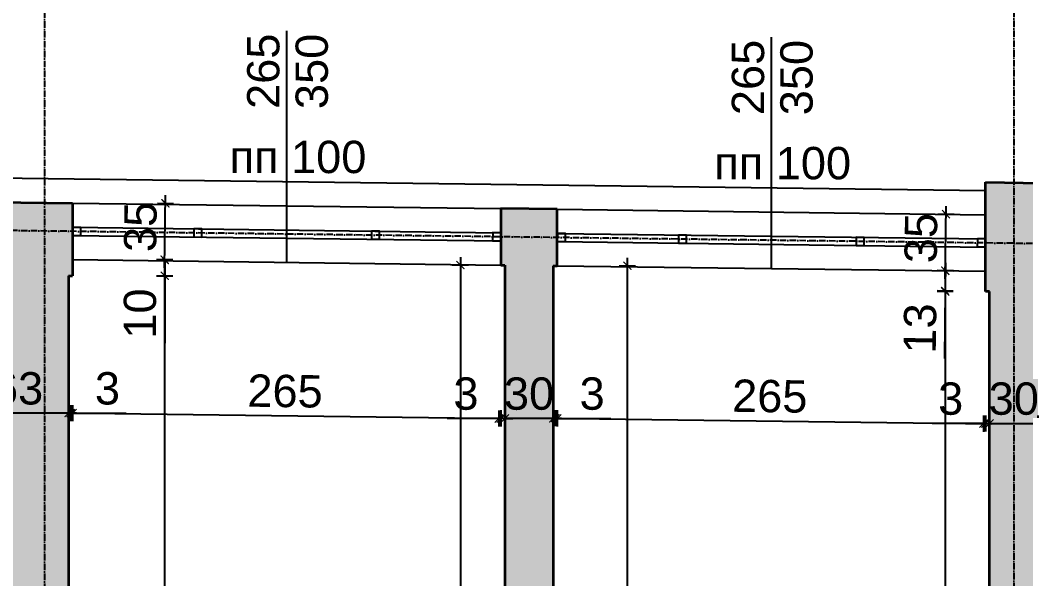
# Model space of a CAD drawing. Header units: inches. Extents: x -72385 to 39588, y -6525 to 66685.
# Drawn here: x -47170 to -46547, y 2829 to 3175 of the extents above; entities that cross this region are included whole.
import ezdxf

# ---------------------------------------------------------------- set-up
doc = ezdxf.new("R2010")
doc.units = ezdxf.units.IN
doc.header["$MEASUREMENT"] = 0
doc.linetypes.add('DashDot', pattern=[0.6, 0.4, -0.1, 0, -0.1])
for name, color, linetype, lineweight in [('Изгледни линии', 253, 'Continuous', 25), ('Надписи коти външни', 252, 'Continuous', 25), ('Надписи коти вътрешни', 252, 'Continuous', 25), ('Надписи прозорци', 252, 'Continuous', 25), ('Оси', 252, 'DashDot', 25), ('Прозорци', 251, 'Continuous', 25), ('Разрезни линии', 7, 'Continuous', 35), ('Щрих стени', 254, 'Continuous', 25)]:
    doc.layers.add(name, color=color, linetype=linetype, lineweight=lineweight)
doc.styles.add('Arial Regular', font='arial.ttf')
doc.styles.get("Standard").update_dxf_attribs({"font": 'arial.ttf'})
doc.dimstyles.new('Annotative', dxfattribs={"dimscale": 0, "dimtxt": 20, "dimasz": 5, "dimexe": 5, "dimexo": 5, "dimgap": 5, "dimtad": 1, "dimdec": 0, "dimzin": 0, "dimdsep": 46, "dimtxsty": 'Standard', "dimblk": 'ARCHTICK', "dimcen": 5, "dimdle": 5, "dimadec": 0, "dimazin": 0, "dimtfac": 1, "dimtdec": 0, "dimtofl": 0, "dimtmove": 0, "dimatfit": 3, "dimldrblk": 'ARCHTICK', "dimfxl": 5, "dimfxlon": 1, "dimtolj": 1, "dimtzin": 0, "dimarcsym": 1})

# ---------------------------------------------------------------- blocks, each defined once
blk = doc.blocks.new('_ArchTick')
at = {"color": 0, "linetype": 'ByBlock', "const_width": 0.15}
blk.add_lwpolyline([(-0.5, -0.5), (0.5, 0.5)], dxfattribs=at)
blk = doc.blocks.new('*D8034')
at = {"layer": 'Defpoints', "color": 0, "ltscale": 50, "transparency": 16777216}
for p in [(-47139.84, 3016.57), (-47080.34, 3016.57), (-47139.84, 2459.03)]:
    blk.add_point(p, dxfattribs=at)
at = {"layer": 'Надписи коти вътрешни', "color": 0, "lineweight": -2, "ltscale": 50, "transparency": 16777216}
for p, q in [((-47080.34, 2454.03), (-47080.34, 3021.57)), ((-47085.34, 3016.57), (-47075.34, 3016.57)), ((-47085.34, 2459.03), (-47075.34, 2459.03))]:
    blk.add_line(p, q, dxfattribs=at)
at = {"layer": 'Надписи коти вътрешни', "color": 0, "lineweight": -2, "ltscale": 50, "transparency": 16777216, "xscale": 5, "yscale": 5, "zscale": 5}
for p, rotation in [((-47080.34, 3016.57), 90), ((-47080.34, 2459.03), 270)]:
    blk.add_blockref('_ArchTick', p, dxfattribs=dict(at, rotation=rotation))
at = {"layer": 'Надписи коти вътрешни', "color": 0, "ltscale": 50, "transparency": 16777216, "insert": (-47095.55, 2737.8), "char_height": 20, "attachment_point": 5, "rotation": 90}
blk.add_mtext('\\A1;558', dxfattribs=at)
blk = doc.blocks.new('*D7949')
at = {"layer": 'Defpoints', "color": 0, "ltscale": 50, "transparency": 16777216}
for p in [(-47137.34, 3026.54), (-47080.34, 3026.54), (-47137.02, 3016.54)]:
    blk.add_point(p, dxfattribs=at)
at = {"layer": 'Надписи коти вътрешни', "color": 0, "lineweight": -2, "ltscale": 50, "transparency": 16777216}
for p, q in [((-47085.34, 3026.54), (-47075.34, 3026.54)), ((-47080.34, 3026.54), (-47080.34, 3011.54)), ((-47085.34, 3016.54), (-47075.34, 3016.54)), ((-47080.34, 3016.54), (-47080.34, 2974.84))]:
    blk.add_line(p, q, dxfattribs=at)
at = {"layer": 'Надписи коти вътрешни', "color": 0, "lineweight": -2, "ltscale": 50, "transparency": 16777216, "xscale": 5, "yscale": 5, "zscale": 5}
for p, rotation in [((-47080.34, 3026.54), 90), ((-47080.34, 3016.54), 270)]:
    blk.add_blockref('_ArchTick', p, dxfattribs=dict(at, rotation=rotation))
at = {"layer": 'Надписи коти вътрешни', "color": 0, "ltscale": 50, "transparency": 16777216, "insert": (-47095.55, 2993.19), "char_height": 20, "attachment_point": 5, "rotation": 90}
blk.add_mtext('\\A1;10', dxfattribs=at)
blk = doc.blocks.new('*D1841')
at = {"layer": 'Defpoints', "color": 0, "ltscale": 50, "transparency": 16777216}
for p in [(-46869.84, 3023.14), (-46897.34, 2455.59), (-46869.84, 2455.59)]:
    blk.add_point(p, dxfattribs=at)
at = {"layer": 'Надписи коти вътрешни', "color": 0, "lineweight": -2, "ltscale": 50, "transparency": 16777216}
for p, q in [((-46897.34, 3028.14), (-46897.34, 2450.59)), ((-46892.34, 3023.14), (-46902.34, 3023.14)), ((-46892.34, 2455.59), (-46902.34, 2455.59))]:
    blk.add_line(p, q, dxfattribs=at)
at = {"layer": 'Надписи коти вътрешни', "color": 0, "lineweight": -2, "ltscale": 50, "transparency": 16777216, "xscale": 5, "yscale": 5, "zscale": 5}
for p, rotation in [((-46897.34, 3023.14), 90), ((-46897.34, 2455.59), 270)]:
    blk.add_blockref('_ArchTick', p, dxfattribs=dict(at, rotation=rotation))
at = {"layer": 'Надписи коти вътрешни', "color": 0, "ltscale": 50, "transparency": 16777216, "insert": (-46912.55, 2739.36), "char_height": 20, "attachment_point": 5, "rotation": 90}
blk.add_mtext('\\A1;568', dxfattribs=at)
blk = doc.blocks.new('*D1842')
at = {"layer": 'Defpoints', "color": 0, "ltscale": 50, "transparency": 16777216}
for p in [(-46839.84, 3022.75), (-46793.97, 3022.75), (-46839.84, 2455.21)]:
    blk.add_point(p, dxfattribs=at)
at = {"layer": 'Надписи коти вътрешни', "color": 0, "lineweight": -2, "ltscale": 50, "transparency": 16777216}
for p, q in [((-46793.97, 2450.21), (-46793.97, 3027.75)), ((-46798.97, 3022.75), (-46788.97, 3022.75)), ((-46798.97, 2455.21), (-46788.97, 2455.21))]:
    blk.add_line(p, q, dxfattribs=at)
at = {"layer": 'Надписи коти вътрешни', "color": 0, "lineweight": -2, "ltscale": 50, "transparency": 16777216, "xscale": 5, "yscale": 5, "zscale": 5}
for p, rotation in [((-46793.97, 3022.75), 90), ((-46793.97, 2455.21), 270)]:
    blk.add_blockref('_ArchTick', p, dxfattribs=dict(at, rotation=rotation))
at = {"layer": 'Надписи коти вътрешни', "color": 0, "ltscale": 50, "transparency": 16777216, "insert": (-46809.18, 2738.98), "char_height": 20, "attachment_point": 5, "rotation": 90}
blk.add_mtext('\\A1;568', dxfattribs=at)
blk = doc.blocks.new('*D1843')
at = {"layer": 'Defpoints', "color": 0, "ltscale": 50, "transparency": 16777216}
for p in [(-46571.09, 3006.83), (-46597.34, 2471.77), (-46569.84, 2471.77)]:
    blk.add_point(p, dxfattribs=at)
at = {"layer": 'Надписи коти вътрешни', "color": 0, "lineweight": -2, "ltscale": 50, "transparency": 16777216}
for p, q in [((-46592.34, 3006.83), (-46602.34, 3006.83)), ((-46597.34, 3011.83), (-46597.34, 2466.77)), ((-46592.34, 2471.77), (-46602.34, 2471.77))]:
    blk.add_line(p, q, dxfattribs=at)
at = {"layer": 'Надписи коти вътрешни', "color": 0, "lineweight": -2, "ltscale": 50, "transparency": 16777216, "xscale": 5, "yscale": 5, "zscale": 5}
for p, rotation in [((-46597.34, 3006.83), 90), ((-46597.34, 2471.77), 270)]:
    blk.add_blockref('_ArchTick', p, dxfattribs=dict(at, rotation=rotation))
at = {"layer": 'Надписи коти вътрешни', "color": 0, "ltscale": 50, "transparency": 16777216, "insert": (-46612.56, 2739.3), "char_height": 20, "attachment_point": 5, "rotation": 90}
blk.add_mtext('\\A1;535', dxfattribs=at)
blk = doc.blocks.new('*D7948')
at = {"layer": 'Defpoints', "color": 0, "ltscale": 50, "transparency": 16777216}
for p in [(-46572.18, 3019.35), (-46597.28, 3007.17), (-46572.34, 3006.85)]:
    blk.add_point(p, dxfattribs=at)
at = {"layer": 'Надписи коти вътрешни', "color": 0, "lineweight": -2, "ltscale": 50, "transparency": 16777216}
for p, q in [((-46592.12, 3019.6), (-46602.12, 3019.73)), ((-46597.05, 3024.66), (-46597.28, 3007.17)), ((-46592.28, 3007.1), (-46602.28, 3007.23)), ((-46597.28, 3007.17), (-46597.81, 2965.4))]:
    blk.add_line(p, q, dxfattribs=at)
at = {"layer": 'Надписи коти вътрешни', "color": 0, "lineweight": -2, "ltscale": 50, "transparency": 16777216, "xscale": 5, "yscale": 5, "zscale": 5}
for p, rotation in [((-46597.12, 3019.66), 89.27062865240303), ((-46597.28, 3007.17), 269.270628652403)]:
    blk.add_blockref('_ArchTick', p, dxfattribs=dict(at, rotation=rotation))
at = {"layer": 'Надписи коти вътрешни', "color": 0, "ltscale": 50, "transparency": 16777216, "insert": (-46612.79, 2983.98), "char_height": 20, "attachment_point": 5, "rotation": 89.27063}
blk.add_mtext('\\A1;13', dxfattribs=at)
blk = doc.blocks.new('*D8079')
at = {"layer": 'Defpoints', "color": 0, "ltscale": 50, "transparency": 16777216}
for p in [(-47137.34, 3026.54), (-46872.34, 3023.17), (-46873.55, 2928.27)]:
    blk.add_point(p, dxfattribs=at)
at = {"layer": 'Надписи коти вътрешни', "color": 0, "lineweight": -2, "ltscale": 50, "transparency": 16777216}
for p, q in [((-47138.48, 2936.64), (-47138.61, 2926.64)), ((-46873.48, 2933.27), (-46873.61, 2923.27)), ((-47143.55, 2931.71), (-46868.55, 2928.21))]:
    blk.add_line(p, q, dxfattribs=at)
at = {"layer": 'Надписи коти вътрешни', "color": 0, "lineweight": -2, "ltscale": 50, "transparency": 16777216, "xscale": 5, "yscale": 5, "zscale": 5}
for p, rotation in [((-47138.55, 2931.64), 179.2706286525463), ((-46873.55, 2928.27), 359.2706286525462)]:
    blk.add_blockref('_ArchTick', p, dxfattribs=dict(at, rotation=rotation))
at = {"layer": 'Надписи коти вътрешни', "color": 0, "ltscale": 50, "transparency": 16777216, "insert": (-47005.85, 2945.17), "char_height": 20, "attachment_point": 5, "rotation": 359.27063}
blk.add_mtext('\\A1;265', dxfattribs=at)
blk = doc.blocks.new('*D8078')
at = {"layer": 'Defpoints', "color": 0, "ltscale": 50, "transparency": 16777216}
for p in [(-47139.84, 2991.57), (-47137.34, 2991.54), (-47137.34, 2931.6)]:
    blk.add_point(p, dxfattribs=at)
at = {"layer": 'Надписи коти вътрешни', "color": 0, "lineweight": -2, "ltscale": 50, "transparency": 16777216}
for p, q in [((-47139.84, 2936.6), (-47139.84, 2926.6)), ((-47137.34, 2936.6), (-47137.34, 2926.6)), ((-47139.84, 2931.6), (-47144.84, 2931.6)), ((-47137.34, 2931.6), (-47104.24, 2931.6))]:
    blk.add_line(p, q, dxfattribs=at)
at = {"layer": 'Надписи коти вътрешни', "color": 0, "lineweight": -2, "ltscale": 50, "transparency": 16777216, "xscale": 5, "yscale": 5, "zscale": 5}
blk.add_blockref('_ArchTick', (-47139.84, 2931.6), dxfattribs=at)
at = {"layer": 'Надписи коти вътрешни', "color": 0, "lineweight": -2, "ltscale": 50, "transparency": 16777216, "xscale": 5, "yscale": 5, "zscale": 5, "rotation": 180}
blk.add_blockref('_ArchTick', (-47137.34, 2931.6), dxfattribs=at)
at = {"layer": 'Надписи коти вътрешни', "color": 0, "ltscale": 50, "transparency": 16777216, "insert": (-47115.79, 2946.81), "char_height": 20, "attachment_point": 5}
blk.add_mtext('\\A1;3', dxfattribs=at)
blk = doc.blocks.new('*D8080')
at = {"layer": 'Defpoints', "color": 0, "ltscale": 50, "transparency": 16777216}
for p in [(-46872.34, 3023.14), (-46869.84, 3023.14), (-46872.34, 2928.35)]:
    blk.add_point(p, dxfattribs=at)
at = {"layer": 'Надписи коти вътрешни', "color": 0, "lineweight": -2, "ltscale": 50, "transparency": 16777216}
for p, q in [((-46872.34, 2933.35), (-46872.34, 2923.35)), ((-46869.84, 2933.35), (-46869.84, 2923.35)), ((-46872.34, 2928.35), (-46905.43, 2928.35)), ((-46869.84, 2928.35), (-46864.84, 2928.35))]:
    blk.add_line(p, q, dxfattribs=at)
at = {"layer": 'Надписи коти вътрешни', "color": 0, "lineweight": -2, "ltscale": 50, "transparency": 16777216, "xscale": 5, "yscale": 5, "zscale": 5}
blk.add_blockref('_ArchTick', (-46872.34, 2928.35), dxfattribs=at)
at = {"layer": 'Надписи коти вътрешни', "color": 0, "lineweight": -2, "ltscale": 50, "transparency": 16777216, "xscale": 5, "yscale": 5, "zscale": 5, "rotation": 180}
blk.add_blockref('_ArchTick', (-46869.84, 2928.35), dxfattribs=at)
at = {"layer": 'Надписи коти вътрешни', "color": 0, "ltscale": 50, "transparency": 16777216, "insert": (-46893.89, 2943.57), "char_height": 20, "attachment_point": 5}
blk.add_mtext('\\A1;3', dxfattribs=at)
blk = doc.blocks.new('*D8082')
at = {"layer": 'Defpoints', "color": 0, "ltscale": 50, "transparency": 16777216}
for p in [(-46837.34, 3022.72), (-46572.34, 3019.35), (-46573.54, 2925.13)]:
    blk.add_point(p, dxfattribs=at)
at = {"layer": 'Надписи коти вътрешни', "color": 0, "lineweight": -2, "ltscale": 50, "transparency": 16777216}
for p, q in [((-46838.47, 2933.5), (-46838.6, 2923.5)), ((-46843.54, 2928.56), (-46568.54, 2925.06)), ((-46573.47, 2930.13), (-46573.6, 2920.13))]:
    blk.add_line(p, q, dxfattribs=at)
at = {"layer": 'Надписи коти вътрешни', "color": 0, "lineweight": -2, "ltscale": 50, "transparency": 16777216, "xscale": 5, "yscale": 5, "zscale": 5}
for p, rotation in [((-46838.54, 2928.5), 179.2706286525463), ((-46573.54, 2925.13), 359.2706286525462)]:
    blk.add_blockref('_ArchTick', p, dxfattribs=dict(at, rotation=rotation))
at = {"layer": 'Надписи коти вътрешни', "color": 0, "ltscale": 50, "transparency": 16777216, "insert": (-46705.84, 2942.02), "char_height": 20, "attachment_point": 5, "rotation": 359.27063}
blk.add_mtext('\\A1;265', dxfattribs=at)
blk = doc.blocks.new('*D8081')
at = {"layer": 'Defpoints', "color": 0, "ltscale": 50, "transparency": 16777216}
for p in [(-46839.84, 2987.75), (-46837.34, 2987.72), (-46837.34, 2928.35)]:
    blk.add_point(p, dxfattribs=at)
at = {"layer": 'Надписи коти вътрешни', "color": 0, "lineweight": -2, "ltscale": 50, "transparency": 16777216}
for p, q in [((-46839.84, 2933.35), (-46839.84, 2923.35)), ((-46837.34, 2933.35), (-46837.34, 2923.35)), ((-46839.84, 2928.35), (-46844.84, 2928.35)), ((-46837.34, 2928.35), (-46804.24, 2928.35))]:
    blk.add_line(p, q, dxfattribs=at)
at = {"layer": 'Надписи коти вътрешни', "color": 0, "lineweight": -2, "ltscale": 50, "transparency": 16777216, "xscale": 5, "yscale": 5, "zscale": 5}
blk.add_blockref('_ArchTick', (-46839.84, 2928.35), dxfattribs=at)
at = {"layer": 'Надписи коти вътрешни', "color": 0, "lineweight": -2, "ltscale": 50, "transparency": 16777216, "xscale": 5, "yscale": 5, "zscale": 5, "rotation": 180}
blk.add_blockref('_ArchTick', (-46837.34, 2928.35), dxfattribs=at)
at = {"layer": 'Надписи коти вътрешни', "color": 0, "ltscale": 50, "transparency": 16777216, "insert": (-46815.79, 2943.57), "char_height": 20, "attachment_point": 5}
blk.add_mtext('\\A1;3', dxfattribs=at)
blk = doc.blocks.new('*D8083')
at = {"layer": 'Defpoints', "color": 0, "ltscale": 50, "transparency": 16777216}
for p in [(-46572.34, 3019.32), (-46569.84, 3019.32), (-46572.34, 2925.25)]:
    blk.add_point(p, dxfattribs=at)
at = {"layer": 'Надписи коти вътрешни', "color": 0, "lineweight": -2, "ltscale": 50, "transparency": 16777216}
for p, q in [((-46572.34, 2930.25), (-46572.34, 2920.25)), ((-46569.84, 2930.25), (-46569.84, 2920.25)), ((-46572.34, 2925.25), (-46605.43, 2925.25)), ((-46569.84, 2925.25), (-46564.84, 2925.25))]:
    blk.add_line(p, q, dxfattribs=at)
at = {"layer": 'Надписи коти вътрешни', "color": 0, "lineweight": -2, "ltscale": 50, "transparency": 16777216, "xscale": 5, "yscale": 5, "zscale": 5}
blk.add_blockref('_ArchTick', (-46572.34, 2925.25), dxfattribs=at)
at = {"layer": 'Надписи коти вътрешни', "color": 0, "lineweight": -2, "ltscale": 50, "transparency": 16777216, "xscale": 5, "yscale": 5, "zscale": 5, "rotation": 180}
blk.add_blockref('_ArchTick', (-46569.84, 2925.25), dxfattribs=at)
at = {"layer": 'Надписи коти вътрешни', "color": 0, "ltscale": 50, "transparency": 16777216, "insert": (-46593.89, 2940.47), "char_height": 20, "attachment_point": 5}
blk.add_mtext('\\A1;3', dxfattribs=at)
blk = doc.blocks.new('*D6270')
at = {"layer": 'Defpoints', "color": 0, "ltscale": 50, "transparency": 16777216}
for p in [(-47134.38, 3294.03), (-47202.34, 3062.37), (-47137.34, 3061.54)]:
    blk.add_point(p, dxfattribs=at)
at = {"layer": 'Надписи коти външни', "color": 0, "lineweight": -2, "ltscale": 50, "transparency": 16777216}
for p, q in [((-47199.44, 3289.85), (-47199.31, 3299.85)), ((-47204.38, 3294.92), (-47129.38, 3293.96)), ((-47134.44, 3289.03), (-47134.31, 3299.03))]:
    blk.add_line(p, q, dxfattribs=at)
at = {"layer": 'Надписи коти външни', "color": 0, "lineweight": -2, "ltscale": 50, "transparency": 16777216, "xscale": 5, "yscale": 5, "zscale": 5}
for p, rotation in [((-47199.38, 3294.85), 179.2706286525463), ((-47134.38, 3294.03), 359.2706286525462)]:
    blk.add_blockref('_ArchTick', p, dxfattribs=dict(at, rotation=rotation))
at = {"layer": 'Надписи коти външни', "color": 0, "ltscale": 50, "transparency": 16777216, "insert": (-47166.68, 3309.65), "char_height": 20, "attachment_point": 5, "rotation": 359.27063}
blk.add_mtext('\\A1;65', dxfattribs=at)
blk = doc.blocks.new('*D6271')
at = {"layer": 'Defpoints', "color": 0, "ltscale": 50, "transparency": 16777216}
for p in [(-46869.38, 3290.65), (-47137.34, 3061.54), (-46872.34, 3058.17)]:
    blk.add_point(p, dxfattribs=at)
at = {"layer": 'Надписи коти външни', "color": 0, "lineweight": -2, "ltscale": 50, "transparency": 16777216}
for p, q in [((-47139.38, 3294.09), (-46864.38, 3290.59)), ((-47134.44, 3289.03), (-47134.31, 3299.03)), ((-46869.44, 3285.65), (-46869.31, 3295.65))]:
    blk.add_line(p, q, dxfattribs=at)
at = {"layer": 'Надписи коти външни', "color": 0, "lineweight": -2, "ltscale": 50, "transparency": 16777216, "xscale": 5, "yscale": 5, "zscale": 5}
for p, rotation in [((-47134.38, 3294.03), 179.2706286525463), ((-46869.38, 3290.65), 359.2706286525462)]:
    blk.add_blockref('_ArchTick', p, dxfattribs=dict(at, rotation=rotation))
at = {"layer": 'Надписи коти външни', "color": 0, "ltscale": 50, "transparency": 16777216, "insert": (-47001.68, 3307.55), "char_height": 20, "attachment_point": 5, "rotation": 359.27063}
blk.add_mtext('\\A1;265', dxfattribs=at)
blk = doc.blocks.new('*D6272')
at = {"layer": 'Defpoints', "color": 0, "ltscale": 50, "transparency": 16777216}
for p in [(-46834.38, 3290.21), (-46872.34, 3058.17), (-46837.34, 3057.73)]:
    blk.add_point(p, dxfattribs=at)
at = {"layer": 'Надписи коти външни', "color": 0, "lineweight": -2, "ltscale": 50, "transparency": 16777216}
for p, q in [((-46869.44, 3285.65), (-46869.31, 3295.65)), ((-46834.44, 3285.21), (-46834.31, 3295.21)), ((-46874.38, 3290.72), (-46829.38, 3290.14))]:
    blk.add_line(p, q, dxfattribs=at)
at = {"layer": 'Надписи коти външни', "color": 0, "lineweight": -2, "ltscale": 50, "transparency": 16777216, "xscale": 5, "yscale": 5, "zscale": 5}
for p, rotation in [((-46869.38, 3290.65), 179.2706286525463), ((-46834.38, 3290.21), 359.2706286525462)]:
    blk.add_blockref('_ArchTick', p, dxfattribs=dict(at, rotation=rotation))
at = {"layer": 'Надписи коти външни', "color": 0, "ltscale": 50, "transparency": 16777216, "insert": (-46851.68, 3305.65), "char_height": 20, "attachment_point": 5, "rotation": 359.27063}
blk.add_mtext('\\A1;35', dxfattribs=at)
blk = doc.blocks.new('*D6273')
at = {"layer": 'Defpoints', "color": 0, "ltscale": 50, "transparency": 16777216}
for p in [(-46569.38, 3286.83), (-46837.34, 3057.73), (-46572.34, 3054.35)]:
    blk.add_point(p, dxfattribs=at)
at = {"layer": 'Надписи коти външни', "color": 0, "lineweight": -2, "ltscale": 50, "transparency": 16777216}
for p, q in [((-46834.44, 3285.21), (-46834.31, 3295.21)), ((-46839.38, 3290.27), (-46564.38, 3286.77)), ((-46569.44, 3281.83), (-46569.31, 3291.83))]:
    blk.add_line(p, q, dxfattribs=at)
at = {"layer": 'Надписи коти външни', "color": 0, "lineweight": -2, "ltscale": 50, "transparency": 16777216, "xscale": 5, "yscale": 5, "zscale": 5}
for p, rotation in [((-46834.38, 3290.21), 179.2706286525478), ((-46569.38, 3286.83), 359.2706286525478)]:
    blk.add_blockref('_ArchTick', p, dxfattribs=dict(at, rotation=rotation))
at = {"layer": 'Надписи коти външни', "color": 0, "ltscale": 50, "transparency": 16777216, "insert": (-46701.68, 3303.73), "char_height": 20, "attachment_point": 5, "rotation": 359.27063}
blk.add_mtext('\\A1;265', dxfattribs=at)
blk = doc.blocks.new('*D6275')
at = {"layer": 'Defpoints', "color": 0, "ltscale": 50, "transparency": 16777216}
for p in [(-46534.63, 3286.39), (-46572.34, 3074.35), (-46537.34, 3073.91)]:
    blk.add_point(p, dxfattribs=at)
at = {"layer": 'Надписи коти външни', "color": 0, "lineweight": -2, "ltscale": 50, "transparency": 16777216}
for p, q in [((-46574.63, 3286.9), (-46529.63, 3286.33)), ((-46569.7, 3281.84), (-46569.57, 3291.84)), ((-46534.7, 3281.39), (-46534.57, 3291.39))]:
    blk.add_line(p, q, dxfattribs=at)
at = {"layer": 'Надписи коти външни', "color": 0, "lineweight": -2, "ltscale": 50, "transparency": 16777216, "xscale": 5, "yscale": 5, "zscale": 5}
for p, rotation in [((-46569.63, 3286.84), 179.2706286525403), ((-46534.63, 3286.39), 359.2706286525403)]:
    blk.add_blockref('_ArchTick', p, dxfattribs=dict(at, rotation=rotation))
at = {"layer": 'Надписи коти външни', "color": 0, "ltscale": 50, "transparency": 16777216, "insert": (-46551.94, 3301.83), "char_height": 20, "attachment_point": 5, "rotation": 359.27063}
blk.add_mtext('\\A1;35', dxfattribs=at)
blk = doc.blocks.new('*D6454')
at = {"layer": 'Defpoints', "color": 0, "ltscale": 50, "transparency": 16777216}
for p in [(-40218.1, 3305.99), (-52317.34, 3127.49), (-40222.34, 2973.51)]:
    blk.add_point(p, dxfattribs=at)
at = {"layer": 'Надписи коти външни', "color": 0, "lineweight": -2, "ltscale": 50, "transparency": 16777216}
for p, q in [((-52313.17, 3454.96), (-52313.04, 3464.96)), ((-52318.1, 3460.03), (-40213.11, 3305.92)), ((-40218.17, 3300.99), (-40218.04, 3310.99))]:
    blk.add_line(p, q, dxfattribs=at)
at = {"layer": 'Надписи коти външни', "color": 0, "lineweight": -2, "ltscale": 50, "transparency": 16777216, "xscale": 5, "yscale": 5, "zscale": 5}
for p, rotation in [((-52313.1, 3459.96), 179.2706286525472), ((-40218.1, 3305.99), 359.2706286525473)]:
    blk.add_blockref('_ArchTick', p, dxfattribs=dict(at, rotation=rotation))
at = {"layer": 'Надписи коти външни', "color": 0, "ltscale": 50, "transparency": 16777216, "insert": (-46265.41, 3398.18), "char_height": 20, "attachment_point": 5, "rotation": 359.27063}
blk.add_mtext('\\A1;12095', dxfattribs=at)
blk = doc.blocks.new('*D7935')
at = {"layer": 'Defpoints', "color": 0, "ltscale": 10, "transparency": 16777216}
for p in [(-47116.62, 3061.83), (-47079.9, 3061.37), (-47117.07, 3026.84)]:
    blk.add_point(p, dxfattribs=at)
at = {"layer": 'Надписи коти вътрешни', "color": 0, "lineweight": -2, "ltscale": 10, "transparency": 16777216}
for p, q in [((-47080.41, 3021.37), (-47079.84, 3066.37)), ((-47084.9, 3061.43), (-47074.9, 3061.3)), ((-47085.34, 3026.43), (-47075.35, 3026.3))]:
    blk.add_line(p, q, dxfattribs=at)
at = {"layer": 'Надписи коти вътрешни', "color": 0, "lineweight": -2, "ltscale": 10, "transparency": 16777216, "xscale": 5, "yscale": 5, "zscale": 5}
for p, rotation in [((-47079.9, 3061.37), 89.27062865254527), ((-47080.34, 3026.37), 269.2706286525453)]:
    blk.add_blockref('_ArchTick', p, dxfattribs=dict(at, rotation=rotation))
at = {"layer": 'Надписи коти вътрешни', "color": 0, "ltscale": 10, "transparency": 16777216, "insert": (-47095.3, 3046.78), "char_height": 20, "attachment_point": 5, "rotation": 89.27063}
blk.add_mtext('\\A1;35', dxfattribs=at)
blk = doc.blocks.new('*D7936')
at = {"layer": 'Defpoints', "color": 0, "ltscale": 10, "transparency": 16777216}
for p in [(-46619.89, 3054.96), (-46596.8, 3054.66), (-46620.34, 3019.96)]:
    blk.add_point(p, dxfattribs=at)
at = {"layer": 'Надписи коти вътрешни', "color": 0, "lineweight": -2, "ltscale": 10, "transparency": 16777216}
for p, q in [((-46597.3, 3014.67), (-46596.73, 3059.66)), ((-46601.8, 3054.73), (-46591.8, 3054.6)), ((-46602.24, 3019.73), (-46592.24, 3019.6))]:
    blk.add_line(p, q, dxfattribs=at)
at = {"layer": 'Надписи коти вътрешни', "color": 0, "lineweight": -2, "ltscale": 10, "transparency": 16777216, "xscale": 5, "yscale": 5, "zscale": 5}
for p, rotation in [((-46596.8, 3054.66), 89.27062865254527), ((-46597.24, 3019.67), 269.2706286525453)]:
    blk.add_blockref('_ArchTick', p, dxfattribs=dict(at, rotation=rotation))
at = {"layer": 'Надписи коти вътрешни', "color": 0, "ltscale": 10, "transparency": 16777216, "insert": (-46612.2, 3039.9), "char_height": 20, "attachment_point": 5, "rotation": 89.27063}
blk.add_mtext('\\A1;35', dxfattribs=at)
blk = doc.blocks.new('*D8021')
at = {"layer": 'Defpoints', "color": 0, "ltscale": 10, "transparency": 16777216}
for p in [(-46569.84, 2949.64), (-46539.84, 2949.64), (-46539.84, 2925.25)]:
    blk.add_point(p, dxfattribs=at)
at = {"layer": 'Надписи коти вътрешни', "color": 0, "lineweight": -2, "ltscale": 10, "transparency": 16777216}
for p, q in [((-46569.84, 2930.25), (-46569.84, 2920.25)), ((-46539.84, 2930.25), (-46539.84, 2920.25)), ((-46574.84, 2925.25), (-46534.84, 2925.25))]:
    blk.add_line(p, q, dxfattribs=at)
at = {"layer": 'Надписи коти вътрешни', "color": 0, "lineweight": -2, "ltscale": 10, "transparency": 16777216, "xscale": 5, "yscale": 5, "zscale": 5, "rotation": 180}
blk.add_blockref('_ArchTick', (-46569.84, 2925.25), dxfattribs=at)
at = {"layer": 'Надписи коти вътрешни', "color": 0, "lineweight": -2, "ltscale": 10, "transparency": 16777216, "xscale": 5, "yscale": 5, "zscale": 5}
blk.add_blockref('_ArchTick', (-46539.84, 2925.25), dxfattribs=at)
at = {"layer": 'Надписи коти вътрешни', "color": 0, "ltscale": 10, "transparency": 16777216, "insert": (-46554.84, 2940.47), "char_height": 20, "attachment_point": 5}
blk.add_mtext('\\A1;30', dxfattribs=at)
blk = doc.blocks.new('*D8022')
at = {"layer": 'Defpoints', "color": 0, "ltscale": 10, "transparency": 16777216}
for p in [(-46869.84, 2960.93), (-46839.84, 2960.93), (-46869.84, 2928.35)]:
    blk.add_point(p, dxfattribs=at)
at = {"layer": 'Надписи коти вътрешни', "color": 0, "lineweight": -2, "ltscale": 10, "transparency": 16777216}
for p, q in [((-46869.84, 2933.35), (-46869.84, 2923.35)), ((-46839.84, 2933.35), (-46839.84, 2923.35)), ((-46834.84, 2928.35), (-46874.84, 2928.35))]:
    blk.add_line(p, q, dxfattribs=at)
at = {"layer": 'Надписи коти вътрешни', "color": 0, "lineweight": -2, "ltscale": 10, "transparency": 16777216, "xscale": 5, "yscale": 5, "zscale": 5, "rotation": 180}
blk.add_blockref('_ArchTick', (-46869.84, 2928.35), dxfattribs=at)
at = {"layer": 'Надписи коти вътрешни', "color": 0, "lineweight": -2, "ltscale": 10, "transparency": 16777216, "xscale": 5, "yscale": 5, "zscale": 5}
blk.add_blockref('_ArchTick', (-46839.84, 2928.35), dxfattribs=at)
at = {"layer": 'Надписи коти вътрешни', "color": 0, "ltscale": 10, "transparency": 16777216, "insert": (-46854.84, 2943.57), "char_height": 20, "attachment_point": 5}
blk.add_mtext('\\A1;30', dxfattribs=at)
blk = doc.blocks.new('*D8023')
at = {"layer": 'Defpoints', "color": 0, "ltscale": 10, "transparency": 16777216}
for p in [(-47202.34, 2955.29), (-47139.84, 2955.29), (-47202.34, 2931.6)]:
    blk.add_point(p, dxfattribs=at)
at = {"layer": 'Надписи коти вътрешни', "color": 0, "lineweight": -2, "ltscale": 10, "transparency": 16777216}
for p, q in [((-47202.34, 2936.6), (-47202.34, 2926.6)), ((-47139.84, 2936.6), (-47139.84, 2926.6)), ((-47134.84, 2931.6), (-47207.34, 2931.6))]:
    blk.add_line(p, q, dxfattribs=at)
at = {"layer": 'Надписи коти вътрешни', "color": 0, "lineweight": -2, "ltscale": 10, "transparency": 16777216, "xscale": 5, "yscale": 5, "zscale": 5, "rotation": 180}
blk.add_blockref('_ArchTick', (-47202.34, 2931.6), dxfattribs=at)
at = {"layer": 'Надписи коти вътрешни', "color": 0, "lineweight": -2, "ltscale": 10, "transparency": 16777216, "xscale": 5, "yscale": 5, "zscale": 5}
blk.add_blockref('_ArchTick', (-47139.84, 2931.6), dxfattribs=at)
at = {"layer": 'Надписи коти вътрешни', "color": 0, "ltscale": 10, "transparency": 16777216, "insert": (-47171.09, 2946.81), "char_height": 20, "attachment_point": 5}
blk.add_mtext('\\A1;63', dxfattribs=at)

msp = doc.modelspace()

# ---------------------------------------------------------------- hatches: boundary and pattern name
at = {"layer": 'Щрих стени', "ltscale": 10}
h = msp.add_hatch(color=256, dxfattribs=at)
h.dxf.hatch_style = 1
h.paths.add_polyline_path([(-47202.34, 2224.8), (-47139.84, 2224.01), (-47139.84, 2429.03), (-47039.84, 2427.75), (-47039.84, 2457.75), (-47139.84, 2459.03), (-47139.84, 3016.57), (-47137.34, 3016.54), (-47137.34, 3061.54), (-47202.34, 3062.37)])
h.paths.add_polyline_path([(-46749.84, 2424.06), (-46749.84, 2454.06), (-46839.84, 2455.21), (-46839.84, 3022.75), (-46837.34, 3022.72), (-46837.34, 3057.73), (-46872.34, 3058.17), (-46872.34, 3023.17), (-46869.84, 3023.14), (-46869.84, 2455.59), (-46939.84, 2456.48), (-46939.84, 2426.48)])
h.paths.add_polyline_path([(-46539.84, 2421.39), (-46539.84, 3006.43), (-46537.34, 3006.4), (-46537.34, 3073.91), (-46572.34, 3074.35), (-46572.34, 3006.85), (-46569.84, 3006.82), (-46569.84, 2471.77), (-46589.84, 2472.03), (-46589.84, 2452.03), (-46649.84, 2452.79), (-46649.84, 2422.79)])
h.paths.add_polyline_path([(-46349.84, 2448.97), (-46349.84, 2814), (-46159.84, 2811.58), (-46159.84, 2446.55), (-46179.84, 2446.81), (-46179.84, 2416.8), (-46129.84, 2416.17), (-46129.84, 2841.2), (-46379.84, 2844.38), (-46379.84, 2419.35), (-46339.84, 2418.84), (-46339.84, 2448.84)])
h.paths.add_polyline_path([(-46379.84, 3004.4), (-46349.84, 3004.02), (-46349.84, 3071.52), (-46379.84, 3071.9)])
h.paths.add_polyline_path([(-46129.84, 3068.72), (-46159.84, 3069.1), (-46159.84, 3001.6), (-46129.84, 3001.21)])
h.paths.add_polyline_path([(-45937.34, 3066.27), (-45972.34, 3066.72), (-45972.34, 2999.21), (-45969.84, 2999.18), (-45969.84, 2414.13), (-45909.84, 2413.37), (-45909.84, 2443.37), (-45919.84, 2443.5), (-45919.84, 2463.5), (-45939.84, 2463.75), (-45939.84, 2563.76), (-45909.84, 2563.38), (-45909.84, 2578.38), (-45939.84, 2578.76), (-45939.84, 2668.77), (-45804.84, 2667.05), (-45804.84, 2577.04), (-45809.84, 2577.11), (-45809.84, 2562.11), (-45804.84, 2562.04), (-45804.84, 2442.03), (-45809.84, 2442.1), (-45809.84, 2412.09), (-45779.84, 2411.71), (-45779.84, 2441.71), (-45789.84, 2441.84), (-45789.84, 2666.86), (-45779.84, 2666.73), (-45779.84, 2681.73), (-45939.84, 2683.77), (-45939.84, 2998.8), (-45937.34, 2998.76)])
h.paths.add_polyline_path([(-45669.84, 2680.33), (-45679.84, 2680.46), (-45679.84, 2665.46), (-45669.84, 2665.33), (-45669.84, 2440.31), (-45679.84, 2440.44), (-45679.84, 2410.44), (-45549.84, 2408.78), (-45549.84, 2438.79), (-45639.84, 2439.93), (-45639.84, 3007.48), (-45637.34, 3007.45), (-45637.34, 3042.45), (-45672.34, 3042.89), (-45672.34, 3007.89), (-45669.84, 3007.86)])
h.paths.add_polyline_path([(-45449.84, 2437.51), (-45449.84, 2407.51), (-45369.84, 2406.49), (-45369.84, 2366.49), (-45339.84, 2366.11), (-45339.84, 2418.61), (-45319.84, 2418.36), (-45319.84, 2443.36), (-45339.84, 2443.61), (-45339.84, 2993.66), (-45337.34, 2993.63), (-45337.34, 3038.63), (-45372.34, 3039.08), (-45372.34, 2994.07), (-45369.84, 2994.04), (-45369.84, 2436.49)])
h.paths.add_polyline_path([(-45369.84, 1736.44), (-45429.84, 1737.2), (-45429.84, 1607.19), (-45369.84, 1606.43), (-45369.84, 1248.9), (-45372.34, 1248.93), (-45372.34, 1203.93), (-45337.34, 1203.48), (-45337.34, 1248.48), (-45339.84, 1248.52), (-45339.84, 1798.56), (-45319.84, 1798.31), (-45319.84, 1828.31), (-45339.84, 1828.56), (-45339.84, 1978.58), (-45314.84, 1978.26), (-45314.84, 1983.26), (-45339.84, 1983.58), (-45339.84, 2026.08), (-45369.84, 2026.46), (-45369.84, 1846.45), (-45389.84, 1846.7), (-45389.84, 1836.7), (-45449.84, 1837.46), (-45449.84, 1807.46), (-45369.84, 1806.44)])
h.paths.add_polyline_path([(-45669.84, 1242.72), (-45672.34, 1242.75), (-45672.34, 1207.75), (-45637.34, 1207.3), (-45637.34, 1242.3), (-45639.84, 1242.33), (-45639.84, 1809.88), (-45549.84, 1808.74), (-45549.84, 1838.74), (-46049.84, 1845.1), (-46049.84, 1815.1), (-45669.84, 1810.26)])
h.paths.add_polyline_path([(-46572.34, 1821.75), (-46572.34, 1796.75), (-46537.34, 1796.3), (-46537.34, 1821.31), (-46149.84, 1816.37), (-46149.84, 1846.38), (-46649.84, 1852.74), (-46649.84, 1822.74)])
h.paths.add_polyline_path([(-46839.84, 1825.16), (-46749.84, 1824.01), (-46749.84, 1854.01), (-46949.84, 1856.56), (-46949.84, 1826.56), (-46869.84, 1825.54), (-46869.84, 1257.99), (-46872.34, 1258.03), (-46872.34, 1223.02), (-46837.34, 1222.58), (-46837.34, 1257.58), (-46839.84, 1257.61)])
h.paths.add_polyline_path([(-47139.84, 1828.98), (-47049.84, 1827.83), (-47049.84, 1857.83), (-47119.84, 1858.72), (-47119.84, 1868.73), (-47139.84, 1868.98), (-47139.84, 2064), (-47202.34, 2064.79), (-47202.34, 1849.77), (-47212.34, 1849.9), (-47212.34, 1829.9), (-47202.34, 1829.77), (-47202.34, 1227.22), (-47137.34, 1226.4), (-47137.34, 1271.4), (-47139.84, 1271.43)])
h.paths.add_polyline_path([(-46537.34, 1218.76), (-46537.34, 1253.76), (-46572.34, 1254.21), (-46572.34, 1219.2)])
h.paths.add_polyline_path([(-46272.34, 1215.38), (-46237.34, 1214.94), (-46237.34, 1299.95), (-46272.34, 1300.39)])
h.paths.add_polyline_path([(-45972.34, 1246.57), (-45972.34, 1211.56), (-45937.34, 1211.12), (-45937.34, 1246.12)], flags=17)

# ---------------------------------------------------------------- linework, layer by layer
at = {"layer": 'Изгледни линии', "ltscale": 50}
for p, q in [((-51382.34, 3130.59), (-46572.34, 3069.35)), ((-47137.34, 3061.54), (-46872.34, 3058.17)), ((-46837.34, 3057.73), (-46572.34, 3054.35)), ((-47137.34, 3026.54), (-46872.34, 3023.17)), ((-46837.34, 3022.72), (-46572.34, 3019.35))]:
    msp.add_line(p, q, dxfattribs=at)
at = {"layer": 'Надписи прозорци', "ltscale": 50}
for p, q in [((-47004.84, 3024.86), (-47004.84, 3168.01)), ((-46704.84, 3021.04), (-46704.84, 3164.19))]:
    msp.add_line(p, q, dxfattribs=at)
at = {"layer": 'Оси', "ltscale": 10}
for p, q in [((-46554.84, 3436.66), (-46554.84, 836.45)), ((-39839.84, 2951.14), (-52699.84, 3114.86))]:
    msp.add_line(p, q, dxfattribs=at)
msp.add_lwpolyline([(-47134.84, 3444.04), (-47134.84, 3423.79), (-47154.84, 3424.04), (-47154.84, 864.34), (-47134.84, 864.09), (-47134.84, 843.83)], dxfattribs=at)
at = {"layer": 'Прозорци', "ltscale": 50}
for p, q in [((-47137.34, 3046.54), (-46872.34, 3043.17)), ((-47137.34, 3041.54), (-46872.34, 3038.17)), ((-46837.34, 3042.72), (-46572.34, 3039.35)), ((-46837.34, 3037.72), (-46572.34, 3034.35))]:
    msp.add_line(p, q, dxfattribs=at)
for points in [[(-47137.34, 3041.54), (-47132.34, 3041.48), (-47132.27, 3046.48), (-47137.27, 3046.54), (-47137.34, 3041.54)], [(-47062.35, 3040.59), (-47057.35, 3040.52), (-47057.29, 3045.52), (-47062.29, 3045.59), (-47062.35, 3040.59)], [(-46952.39, 3039.19), (-46947.39, 3039.12), (-46947.33, 3044.12), (-46952.32, 3044.19), (-46952.39, 3039.19)], [(-46877.4, 3038.24), (-46872.4, 3038.18), (-46872.34, 3043.18), (-46877.34, 3043.24), (-46877.4, 3038.24)], [(-46837.34, 3037.72), (-46832.34, 3037.66), (-46832.27, 3042.66), (-46837.27, 3042.72), (-46837.34, 3037.72)], [(-46762.35, 3036.77), (-46757.35, 3036.71), (-46757.29, 3041.71), (-46762.29, 3041.77), (-46762.35, 3036.77)], [(-46652.39, 3035.37), (-46647.39, 3035.31), (-46647.33, 3040.31), (-46652.32, 3040.37), (-46652.39, 3035.37)], [(-46577.4, 3034.42), (-46572.4, 3034.36), (-46572.34, 3039.36), (-46577.34, 3039.42), (-46577.4, 3034.42)]]:
    msp.add_lwpolyline(points, dxfattribs=at)
at = {"layer": 'Разрезни линии', "ltscale": 50}
for p, q in [((-46572.34, 3006.85), (-46572.34, 3074.35)), ((-46572.34, 3074.35), (-46537.34, 3073.91)), ((-47202.34, 3062.37), (-47137.34, 3061.54)), ((-47137.34, 3061.54), (-47137.34, 3016.54)), ((-46837.34, 3057.73), (-46872.34, 3058.17)), ((-46872.34, 3058.17), (-46872.34, 3023.17)), ((-46837.34, 3022.72), (-46837.34, 3057.73)), ((-46872.34, 3023.17), (-46869.84, 3023.14)), ((-46869.84, 3023.14), (-46869.84, 2455.59)), ((-46839.84, 3022.75), (-46839.84, 2455.21)), ((-46839.84, 3022.75), (-46837.34, 3022.72)), ((-47139.84, 3016.57), (-47139.84, 2459.03)), ((-47139.84, 3016.57), (-47137.34, 3016.54)), ((-46569.84, 3006.82), (-46572.34, 3006.85)), ((-46569.84, 2471.77), (-46569.84, 3006.82))]:
    msp.add_line(p, q, dxfattribs=at)

# ---------------------------------------------------------------- texts
at = {"layer": 'Надписи прозорци', "ltscale": 100, "char_height": 20, "width": 180.4891, "attachment_point": 1, "rotation": 90, "style": 'Arial Regular'}
for s, insert in [('265', (-47029.35, 3119.72)), ('350', (-46999.35, 3119.63)), ('265', (-46729.35, 3115.9)), ('350', (-46699.35, 3115.82))]:
    msp.add_mtext(s, dxfattribs=dict(at, insert=insert))
at = {"layer": 'Надписи прозорци', "ltscale": 100, "char_height": 20, "width": 180.4891, "attachment_point": 1, "style": 'Arial Regular'}
for insert in [(-47040.15, 3100.05), (-46740.15, 3096.23)]:
    msp.add_mtext('пп 100', dxfattribs=dict(at, insert=insert))

# ---------------------------------------------------------------- dimensions: what is measured, and where the dimension line sits
at = {"layer": 'Надписи коти външни', "ltscale": 50}
dim = msp.add_aligned_dim(p1=(-52317.34, 3127.49), p2=(-40222.34, 2973.51), distance=332.5, text='12095', dimstyle='Annotative', override={"dimscale": 0, "dimtix": 0, "dimtofl": 0, "dimtmove": 0, "dimatfit": 3}, dxfattribs=at)
dim.commit()
dim.dimension.update_dxf_attribs({"geometry": '*D6454', "text_midpoint": (-46265.41, 3398.18)})
for p1, p2, picture, middle in [((-47202.34, 3062.37), (-47137.34, 3061.54), '*D6270', (-47166.68, 3309.65)), ((-47137.34, 3061.54), (-46872.34, 3058.17), '*D6271', (-47001.68, 3307.55)), ((-46837.34, 3057.73), (-46572.34, 3054.35), '*D6273', (-46701.68, 3303.73))]:
    dim = msp.add_aligned_dim(p1=p1, p2=p2, distance=232.5, dimstyle='Annotative', override={"dimscale": 0, "dimtix": 0, "dimtofl": 0, "dimtmove": 0, "dimatfit": 3}, dxfattribs=at)
    dim.commit()
    dim.dimension.update_dxf_attribs({"geometry": picture, "text_midpoint": middle})
for base, p1, p2, picture, middle in [((-46834.38, 3290.21), (-46872.34, 3058.17), (-46837.34, 3057.73), '*D6272', (-46851.88, 3290.43)), ((-46534.63, 3286.39), (-46572.34, 3074.35), (-46537.34, 3073.91), '*D6275', (-46552.13, 3286.61))]:
    dim = msp.add_linear_dim(base=base, p1=p1, p2=p2, angle=359.27063, dimstyle='Annotative', override={"dimscale": 0, "dimtix": 0, "dimtofl": 0, "dimtmove": 0, "dimatfit": 3}, dxfattribs=at)
    dim.commit()
    dim.dimension.update_dxf_attribs({"geometry": picture, "text_midpoint": middle, "dimtype": 129})
at = {"layer": 'Надписи коти вътрешни', "ltscale": 10}
for base, p1, p2, angle, picture, middle in [((-47079.9, 3061.37), (-47117.07, 3026.84), (-47116.62, 3061.83), 89.27063, '*D7935', (-47080.09, 3046.58)), ((-46596.8, 3054.66), (-46620.34, 3019.96), (-46619.89, 3054.96), 89.27063, '*D7936', (-46596.99, 3039.71)), ((-46869.84, 2928.35), (-46839.84, 2960.93), (-46869.84, 2960.93), 180, '*D8022', (-46854.84, 2928.35)), ((-46539.84, 2925.25), (-46569.84, 2949.64), (-46539.84, 2949.64), 0, '*D8021', (-46554.84, 2925.25))]:
    dim = msp.add_linear_dim(base=base, p1=p1, p2=p2, angle=angle, dimstyle='Annotative', override={"dimscale": 0, "dimtix": 0, "dimtofl": 0, "dimtmove": 0, "dimatfit": 3}, dxfattribs=at)
    dim.commit()
    dim.dimension.update_dxf_attribs({"geometry": picture, "text_midpoint": middle, "dimtype": 129})
at = {"layer": 'Надписи коти вътрешни', "ltscale": 50}
for p1, p2, distance, picture, middle in [((-47137.34, 3026.54), (-46872.34, 3023.17), -94.91, '*D8079', (-47005.85, 2945.17)), ((-46837.34, 3022.72), (-46572.34, 3019.35), -94.23, '*D8082', (-46705.84, 2942.02))]:
    dim = msp.add_aligned_dim(p1=p1, p2=p2, distance=distance, dimstyle='Annotative', override={"dimscale": 0, "dimtix": 0, "dimtofl": 0, "dimtmove": 0, "dimatfit": 3}, dxfattribs=at)
    dim.commit()
    dim.dimension.update_dxf_attribs({"geometry": picture, "text_midpoint": middle})
for base, p1, p2, angle, picture, middle, dimtype in [((-47080.34, 3026.54), (-47137.02, 3016.54), (-47137.34, 3026.54), 90, '*D7949', (-47080.34, 2993.19), 128), ((-46597.27743537, 3007.1656246), (-46572.17819923, 3019.34710867), (-46572.33731907, 3006.84812147), 269.27062865, '*D7948', (-46597.57509585, 2983.78416315), 129)]:
    dim = msp.add_linear_dim(base=base, p1=p1, p2=p2, angle=angle, dimstyle='Annotative', override={"dimscale": 0, "dimtix": 0, "dimtofl": 0, "dimtmove": 0, "dimatfit": 3}, dxfattribs=at)
    dim.commit()
    dim.dimension.update_dxf_attribs({"geometry": picture, "text_midpoint": middle, "dimtype": dimtype})
for base, p1, p2, picture, middle in [((-46897.34, 2455.59), (-46869.84, 3023.14), (-46869.84, 2455.59), '*D1841', (-46912.55, 2739.36)), ((-46793.97, 3022.75), (-46839.84, 2455.21), (-46839.84, 3022.75), '*D1842', (-46809.18, 2738.98)), ((-47080.34, 3016.57), (-47139.84, 2459.03), (-47139.84, 3016.57), '*D8034', (-47095.55, 2737.8)), ((-46597.34, 2471.77), (-46571.09, 3006.83), (-46569.84, 2471.77), '*D1843', (-46612.56, 2739.3))]:
    dim = msp.add_linear_dim(base=base, p1=p1, p2=p2, angle=90, dimstyle='Annotative', override={"dimscale": 0, "dimtix": 0, "dimtofl": 0, "dimtmove": 0, "dimatfit": 3}, dxfattribs=at)
    dim.commit()
    dim.dimension.update_dxf_attribs({"geometry": picture, "text_midpoint": middle})
for base, p1, p2, picture, middle in [((-46872.33731907, 2928.34991023), (-46869.83731907, 3023.13649356), (-46872.33731907, 3023.13649356), '*D8080', (-46893.88575018, 2943.56819126)), ((-46572.33731907, 2925.24804595), (-46569.83731907, 3019.31730781), (-46572.33731907, 3019.31730781), '*D8083', (-46593.88575018, 2940.46632698)), ((-47137.33731907, 2931.59522298), (-47139.83731907, 2991.57092465), (-47137.33731907, 2991.5390981), '*D8078', (-47115.78888797, 2946.81350401)), ((-46837.33731907, 2928.34991023), (-46839.83731907, 2987.7517389), (-46837.33731907, 2987.71991235), '*D8081', (-46815.78888797, 2943.56819126))]:
    dim = msp.add_linear_dim(base=base, p1=p1, p2=p2, dimstyle='Annotative', override={"dimscale": 0, "dimtix": 0, "dimtofl": 0, "dimtmove": 0, "dimatfit": 3}, dxfattribs=at)
    dim.commit()
    dim.dimension.update_dxf_attribs({"geometry": picture, "text_midpoint": middle})
at = {"layer": 'Надписи коти вътрешни', "ltscale": 10}
dim = msp.add_aligned_dim(p1=(-47139.83731907, 2955.28889363), p2=(-47202.33731907, 2955.28889363), distance=23.69367066, dimstyle='Annotative', override={"dimscale": 0, "dimtix": 0, "dimtofl": 0, "dimtmove": 0, "dimatfit": 3}, dxfattribs=at)
dim.commit()
dim.dimension.update_dxf_attribs({"geometry": '*D8023', "text_midpoint": (-47171.08731907, 2946.81350401)})

doc.saveas('drawing.dxf')
